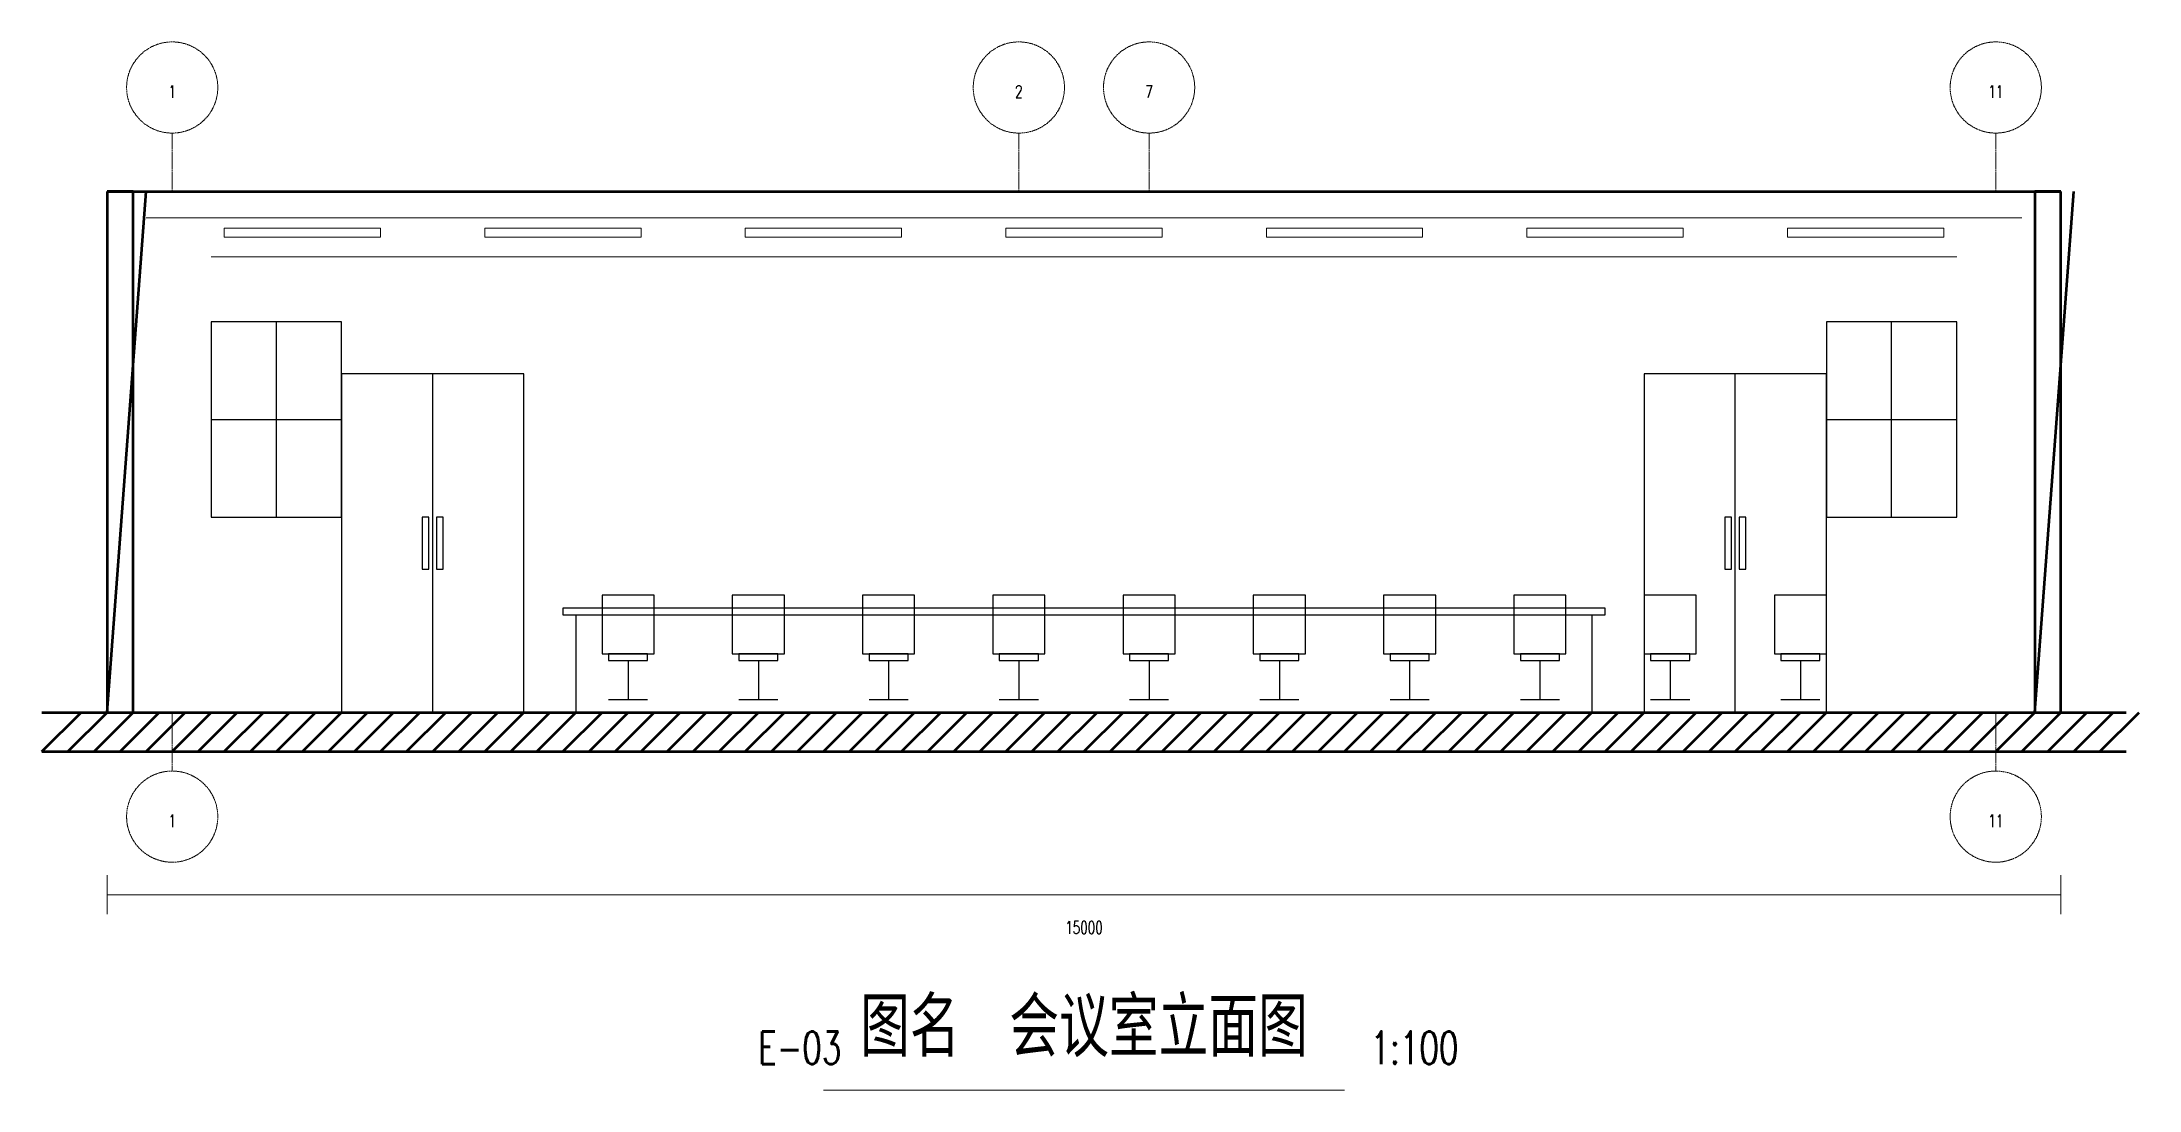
# Model space of a CAD drawing. Header units: millimetres. Extents: x -500 to 15600, y -2900 to 5150.
import ezdxf
from ezdxf.enums import TextEntityAlignment as Align

# ---------------------------------------------------------------- set-up
doc = ezdxf.new("R2010")
doc.units = ezdxf.units.MM
doc.linetypes.add('CENTER', pattern=[15.625, 12.5, -3.125])
for name, color, linetype, lineweight in [('AXIS', 3, 'CENTER', 15), ('COLUMN', 7, 'Continuous', 50), ('DIM', 3, 'Continuous', 9), ('DOOR_WIN', 4, 'Continuous', 25), ('FURNITURE', 4, 'Continuous', 25), ('MEP', 6, 'Continuous', 9), ('TEXT', 2, 'Continuous', 9), ('WALL', 7, 'Continuous', 50)]:
    doc.layers.add(name, color=color, linetype=linetype, lineweight=lineweight)
doc.styles.add('HEI', font='simhei.ttf')
doc.styles.add('XZC', font='simplex.shx')

msp = doc.modelspace()

# ---------------------------------------------------------------- linework, layer by layer
at = {"layer": 'AXIS'}
for p, q in [((500, 4000), (500, 4450)), ((7000, 4000), (7000, 4450)), ((8000, 4000), (8000, 4450)), ((14500, 4000), (14500, 4450)), ((500, 0), (500, -450)), ((14500, 0), (14500, -450))]:
    msp.add_line(p, q, dxfattribs=at)
for centre in [(500, 4800), (7000, 4800), (8000, 4800), (14500, 4800), (500, -800), (14500, -800)]:
    msp.add_circle(centre, 350, dxfattribs=at)
at = {"layer": 'COLUMN'}
for p, q in [((200, 4000), (0, 4000)), ((0, 4000), (0, 0)), ((0, 0), (300, 4000)), ((200, 0), (200, 4000)), ((15000, 4000), (14800, 4000)), ((14800, 4000), (14800, 0)), ((14800, 0), (15100, 4000)), ((15000, 0), (15000, 4000)), ((0, 0), (200, 0)), ((14800, 0), (15000, 0))]:
    msp.add_line(p, q, dxfattribs=at)
at = {"layer": 'DIM'}
for p, q in [((0, -1550), (0, -1250)), ((15000, -1550), (15000, -1250)), ((0, -1400), (15000, -1400))]:
    msp.add_line(p, q, dxfattribs=at)
at = {"layer": 'DOOR_WIN'}
for p, q in [((1800, 3000), (800, 3000)), ((800, 3000), (800, 1500)), ((1300, 1500), (1300, 3000)), ((1800, 1500), (1800, 3000)), ((14200, 3000), (13200, 3000)), ((13200, 3000), (13200, 1500)), ((13700, 1500), (13700, 3000)), ((14200, 1500), (14200, 3000)), ((3200, 2600), (1800, 2600)), ((1800, 2600), (1800, 0)), ((2500, 0), (2500, 2600)), ((3200, 0), (3200, 2600)), ((13200, 2600), (11800, 2600)), ((11800, 2600), (11800, 0)), ((12500, 0), (12500, 2600)), ((13200, 0), (13200, 2600)), ((800, 2250), (1800, 2250)), ((13200, 2250), (14200, 2250)), ((800, 1500), (1800, 1500)), ((2470, 1500), (2420, 1500)), ((2420, 1500), (2420, 1100)), ((2470, 1100), (2470, 1500)), ((2580, 1500), (2530, 1500)), ((2530, 1500), (2530, 1100)), ((2580, 1100), (2580, 1500)), ((12470, 1500), (12420, 1500)), ((12420, 1500), (12420, 1100)), ((12470, 1100), (12470, 1500)), ((12580, 1500), (12530, 1500)), ((12530, 1500), (12530, 1100)), ((12580, 1100), (12580, 1500)), ((13200, 1500), (14200, 1500)), ((2420, 1100), (2470, 1100)), ((2530, 1100), (2580, 1100)), ((12420, 1100), (12470, 1100)), ((12530, 1100), (12580, 1100)), ((1800, 0), (3200, 0)), ((11800, 0), (13200, 0))]:
    msp.add_line(p, q, dxfattribs=at)
at = {"layer": 'FURNITURE'}
for p, q in [((4200, 900), (3800, 900)), ((3800, 900), (3800, 450)), ((4200, 450), (4200, 900)), ((5200, 900), (4800, 900)), ((4800, 900), (4800, 450)), ((5200, 450), (5200, 900)), ((6200, 900), (5800, 900)), ((5800, 900), (5800, 450)), ((6200, 450), (6200, 900)), ((7200, 900), (6800, 900)), ((6800, 900), (6800, 450)), ((7200, 450), (7200, 900)), ((8200, 900), (7800, 900)), ((7800, 900), (7800, 450)), ((8200, 450), (8200, 900)), ((9200, 900), (8800, 900)), ((8800, 900), (8800, 450)), ((9200, 450), (9200, 900)), ((10200, 900), (9800, 900)), ((9800, 900), (9800, 450)), ((10200, 450), (10200, 900)), ((11200, 900), (10800, 900)), ((10800, 900), (10800, 450)), ((11200, 450), (11200, 900)), ((12200, 900), (11800, 900)), ((11800, 900), (11800, 450)), ((12200, 450), (12200, 900)), ((13200, 900), (12800, 900)), ((12800, 900), (12800, 450)), ((13200, 450), (13200, 900)), ((11500, 800), (3500, 800)), ((3500, 800), (3500, 750)), ((3500, 750), (11500, 750)), ((3600, 750), (3600, 0)), ((11400, 750), (11400, 0)), ((11500, 750), (11500, 800)), ((3800, 450), (4200, 450)), ((4150, 450), (3850, 450)), ((3850, 450), (3850, 400)), ((3850, 400), (4150, 400)), ((4000, 400), (4000, 100)), ((4150, 400), (4150, 450)), ((4800, 450), (5200, 450)), ((5150, 450), (4850, 450)), ((4850, 450), (4850, 400)), ((4850, 400), (5150, 400)), ((5000, 400), (5000, 100)), ((5150, 400), (5150, 450)), ((5800, 450), (6200, 450)), ((6150, 450), (5850, 450)), ((5850, 450), (5850, 400)), ((5850, 400), (6150, 400)), ((6000, 400), (6000, 100)), ((6150, 400), (6150, 450)), ((6800, 450), (7200, 450)), ((7150, 450), (6850, 450)), ((6850, 450), (6850, 400)), ((6850, 400), (7150, 400)), ((7000, 400), (7000, 100)), ((7150, 400), (7150, 450)), ((7800, 450), (8200, 450)), ((8150, 450), (7850, 450)), ((7850, 450), (7850, 400)), ((7850, 400), (8150, 400)), ((8000, 400), (8000, 100)), ((8150, 400), (8150, 450)), ((8800, 450), (9200, 450)), ((9150, 450), (8850, 450)), ((8850, 450), (8850, 400)), ((8850, 400), (9150, 400)), ((9000, 400), (9000, 100)), ((9150, 400), (9150, 450)), ((9800, 450), (10200, 450)), ((10150, 450), (9850, 450)), ((9850, 450), (9850, 400)), ((9850, 400), (10150, 400)), ((10000, 400), (10000, 100)), ((10150, 400), (10150, 450)), ((10800, 450), (11200, 450)), ((11150, 450), (10850, 450)), ((10850, 450), (10850, 400)), ((10850, 400), (11150, 400)), ((11000, 400), (11000, 100)), ((11150, 400), (11150, 450)), ((11800, 450), (12200, 450)), ((12150, 450), (11850, 450)), ((11850, 450), (11850, 400)), ((11850, 400), (12150, 400)), ((12000, 400), (12000, 100)), ((12150, 400), (12150, 450)), ((12800, 450), (13200, 450)), ((13150, 450), (12850, 450)), ((12850, 450), (12850, 400)), ((12850, 400), (13150, 400)), ((13000, 400), (13000, 100)), ((13150, 400), (13150, 450)), ((3850, 100), (4150, 100)), ((4850, 100), (5150, 100)), ((5850, 100), (6150, 100)), ((6850, 100), (7150, 100)), ((7850, 100), (8150, 100)), ((8850, 100), (9150, 100)), ((9850, 100), (10150, 100)), ((10850, 100), (11150, 100)), ((11850, 100), (12150, 100)), ((12850, 100), (13150, 100))]:
    msp.add_line(p, q, dxfattribs=at)
at = {"layer": 'MEP'}
for p, q in [((300, 3800), (14700, 3800)), ((2100, 3720), (900, 3720)), ((900, 3720), (900, 3650)), ((2100, 3650), (2100, 3720)), ((4100, 3720), (2900, 3720)), ((2900, 3720), (2900, 3650)), ((4100, 3650), (4100, 3720)), ((6100, 3720), (4900, 3720)), ((4900, 3720), (4900, 3650)), ((6100, 3650), (6100, 3720)), ((8100, 3720), (6900, 3720)), ((6900, 3720), (6900, 3650)), ((8100, 3650), (8100, 3720)), ((10100, 3720), (8900, 3720)), ((8900, 3720), (8900, 3650)), ((10100, 3650), (10100, 3720)), ((12100, 3720), (10900, 3720)), ((10900, 3720), (10900, 3650)), ((12100, 3650), (12100, 3720)), ((14100, 3720), (12900, 3720)), ((12900, 3720), (12900, 3650)), ((14100, 3650), (14100, 3720)), ((900, 3650), (2100, 3650)), ((2900, 3650), (4100, 3650)), ((4900, 3650), (6100, 3650)), ((6900, 3650), (8100, 3650)), ((8900, 3650), (10100, 3650)), ((10900, 3650), (12100, 3650)), ((12900, 3650), (14100, 3650)), ((800, 3500), (14200, 3500))]:
    msp.add_line(p, q, dxfattribs=at)
at = {"layer": 'TEXT'}
msp.add_line((5500, -2900), (9500, -2900), dxfattribs=at)
at = {"layer": 'WALL'}
for p, q in [((0, 4000), (15000, 4000)), ((-500, 0), (15500, 0)), ((-500, -300), (-200, 0)), ((-300, -300), (0, 0)), ((-100, -300), (200, 0)), ((100, -300), (400, 0)), ((300, -300), (600, 0)), ((500, -300), (800, 0)), ((700, -300), (1000, 0)), ((900, -300), (1200, 0)), ((1100, -300), (1400, 0)), ((1300, -300), (1600, 0)), ((1500, -300), (1800, 0)), ((1700, -300), (2000, 0)), ((1900, -300), (2200, 0)), ((2100, -300), (2400, 0)), ((2300, -300), (2600, 0)), ((2500, -300), (2800, 0)), ((2700, -300), (3000, 0)), ((2900, -300), (3200, 0)), ((3100, -300), (3400, 0)), ((3300, -300), (3600, 0)), ((3500, -300), (3800, 0)), ((3700, -300), (4000, 0)), ((3900, -300), (4200, 0)), ((4100, -300), (4400, 0)), ((4300, -300), (4600, 0)), ((4500, -300), (4800, 0)), ((4700, -300), (5000, 0)), ((4900, -300), (5200, 0)), ((5100, -300), (5400, 0)), ((5300, -300), (5600, 0)), ((5500, -300), (5800, 0)), ((5700, -300), (6000, 0)), ((5900, -300), (6200, 0)), ((6100, -300), (6400, 0)), ((6300, -300), (6600, 0)), ((6500, -300), (6800, 0)), ((6700, -300), (7000, 0)), ((6900, -300), (7200, 0)), ((7100, -300), (7400, 0)), ((7300, -300), (7600, 0)), ((7500, -300), (7800, 0)), ((7700, -300), (8000, 0)), ((7900, -300), (8200, 0)), ((8100, -300), (8400, 0)), ((8300, -300), (8600, 0)), ((8500, -300), (8800, 0)), ((8700, -300), (9000, 0)), ((8900, -300), (9200, 0)), ((9100, -300), (9400, 0)), ((9300, -300), (9600, 0)), ((9500, -300), (9800, 0)), ((9700, -300), (10000, 0)), ((9900, -300), (10200, 0)), ((10100, -300), (10400, 0)), ((10300, -300), (10600, 0)), ((10500, -300), (10800, 0)), ((10700, -300), (11000, 0)), ((10900, -300), (11200, 0)), ((11100, -300), (11400, 0)), ((11300, -300), (11600, 0)), ((11500, -300), (11800, 0)), ((11700, -300), (12000, 0)), ((11900, -300), (12200, 0)), ((12100, -300), (12400, 0)), ((12300, -300), (12600, 0)), ((12500, -300), (12800, 0)), ((12700, -300), (13000, 0)), ((12900, -300), (13200, 0)), ((13100, -300), (13400, 0)), ((13300, -300), (13600, 0)), ((13500, -300), (13800, 0)), ((13700, -300), (14000, 0)), ((13900, -300), (14200, 0)), ((14100, -300), (14400, 0)), ((14300, -300), (14600, 0)), ((14500, -300), (14800, 0)), ((14700, -300), (15000, 0)), ((14900, -300), (15200, 0)), ((15100, -300), (15400, 0)), ((15300, -300), (15600, 0)), ((-500, -300), (15500, -300))]:
    msp.add_line(p, q, dxfattribs=at)

# ---------------------------------------------------------------- texts
at = {"layer": 'AXIS', "style": 'XZC', "width": 0.7}
for s, p in [('1', (500, 4720)), ('2', (7000, 4720)), ('7', (8000, 4720)), ('11', (14500, 4720)), ('1', (500, -880)), ('11', (14500, -880))]:
    msp.add_text(s, height=96, dxfattribs=at).set_placement(p, align=Align.CENTER)
at = {"layer": 'TEXT', "width": 0.7}
for s, height, style, p in [('15000', 96, 'XZC', (7500, -1700)), ('图名  会议室立面图', 400, 'HEI', (7500, -2600))]:
    msp.add_text(s, height=height, dxfattribs=dict(at, style=style)).set_placement(p, align=Align.CENTER)
at = {"layer": 'TEXT', "style": 'XZC', "width": 0.7}
for s, p in [('E-03', (5000, -2700)), ('1:100', (9700, -2700))]:
    msp.add_text(s, height=250, dxfattribs=at).set_placement(p)

doc.saveas('drawing.dxf')
